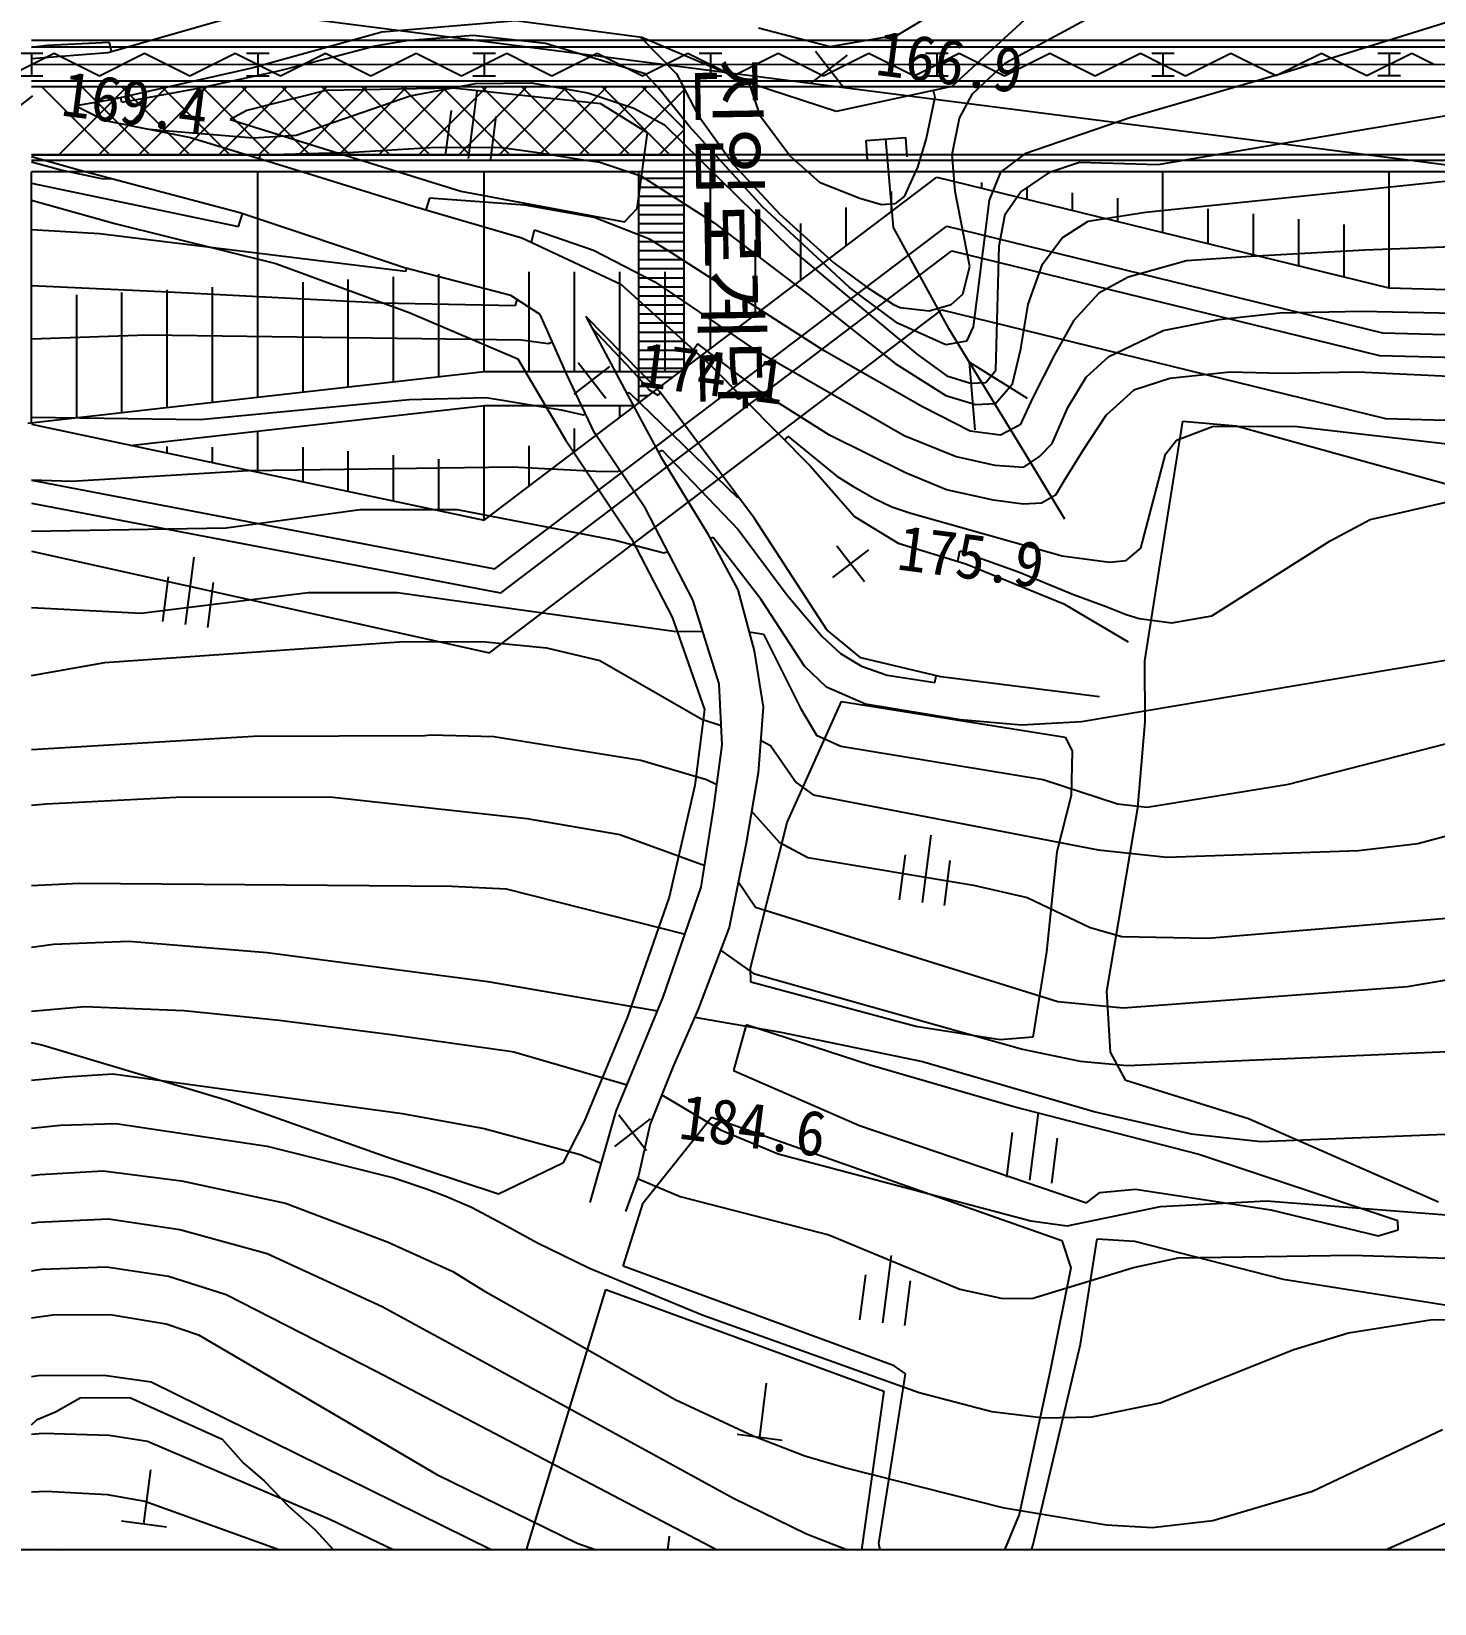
# Model space of a CAD drawing. Header units: millimetres. Extents: x 17638 to 18434, y 1103 to 1809.
# Drawn here: x 17999.6 to 18061.6, y 1399.9 to 1469.4 of the extents above; entities that cross this region are included whole.
import ezdxf
from ezdxf.xclip import XClip

# ---------------------------------------------------------------- set-up
doc = ezdxf.new("R2010")
doc.units = ezdxf.units.MM
doc.header["$LTSCALE"] = 10
doc.header["$MEASUREMENT"] = 0
doc.header["$XCLIPFRAME"] = 2
doc.layers.add('TX-PAPR', color=2, linetype='Continuous', plot=False)
doc.layers.add('TZ-BASE', color=253, linetype='Continuous')
doc.styles.add('HANA', font='GulimChe.ttf')

# ---------------------------------------------------------------- blocks, each defined once
blk = doc.blocks.new('JD-CDFDG5GDCH4')
at = {"layer": 'TZ-BASE'}
for p, q in [((280, -5.761, -393.01), (700, -59.731, -393.01)), ((318.284, -8.05, -227.094), (321.889, -5.88, -227.094)), ((283.372, -8.827, -227.094), (291.16, -6.605, -227.094)), ((324.761, -6.574, -216.747), (320.664, -10.337, -216.747)), ((323.039, -9.283, -225.01), (327.658, -6.794, -225.01)), ((345.203, -6.672, -224.01), (335.225, -9.768, -224.01)), ((301.405, -7.437, -216.747), (295.482, -7.928, -216.747)), ((306.975, -8.162, -216.747), (301.405, -7.437, -216.747)), ((445.721, -8.3, -393.01), (280, -8.3, -393.01)), ((295.482, -7.928, -216.747), (289.743, -9.52, -216.747)), ((296.586, -8.314, -224.01), (295.193, -8.552, -224.01)), ((299.52, -8.088, -224.01), (296.586, -8.314, -224.01)), ((302.717, -8.437, -224.01), (299.52, -8.088, -224.01)), ((306.915, -8.155, -225.01), (308.504, -9.775, -225.01)), ((311.78, -10.198, -216.747), (306.975, -8.162, -216.747)), ((312.129, -7.749, -227.094), (315.3, -8.57, -227.094)), ((315.3, -8.57, -227.094), (318.284, -8.05, -227.094)), ((279, -9.862, -393.01), (281, -8.862, -393.01)), ((279.5, -8.862, -393.01), (280.5, -8.862, -393.01)), ((280.706, -8.526, -224.01), (280, -8.616, -224.01)), ((445.721, -8.6, -393.01), (280, -8.6, -393.01)), ((280, -9.104, -227.094), (283.372, -8.827, -227.094)), ((280, -8.862, -393.01), (280, -9.862, -393.01)), ((283.453, -8.397, -224.01), (280.706, -8.526, -224.01)), ((281, -8.862, -393.01), (282, -9.362, -393.01)), ((283, -9.862, -393.01), (285, -8.861, -393.01)), ((283.533, -8.781, -224.01), (283.453, -8.397, -224.01)), ((285, -8.861, -393.01), (286, -9.361, -393.01)), ((287, -9.861, -393.01), (289, -8.861, -393.01)), ((289, -8.861, -393.01), (290, -9.361, -393.01)), ((289.5, -8.861, -393.01), (290.5, -8.861, -393.01)), ((290, -8.861, -393.01), (290, -9.861, -393.01)), ((291, -9.861, -393.01), (293, -8.86, -393.01)), ((293, -8.86, -393.01), (294, -9.36, -393.01)), ((295.193, -8.552, -224.01), (293.163, -9.083, -224.01)), ((295, -9.86, -393.01), (297, -8.86, -393.01)), ((297, -8.86, -393.01), (298, -9.36, -393.01)), ((299, -9.86, -393.01), (301, -8.86, -393.01)), ((299.5, -8.86, -393.01), (300.5, -8.86, -393.01)), ((300, -8.86, -393.01), (300, -9.86, -393.01)), ((301, -8.86, -393.01), (302, -9.359, -393.01)), ((307.116, -9.776, -224.01), (302.717, -8.437, -224.01)), ((303, -9.859, -393.01), (305, -8.859, -393.01)), ((305, -8.859, -393.01), (306, -9.359, -393.01)), ((307, -9.859, -393.01), (309, -8.859, -393.01)), ((309, -8.859, -393.01), (310, -9.358, -393.01)), ((309.5, -8.858, -393.01), (310.5, -8.858, -393.01)), ((310, -8.858, -393.01), (310, -9.858, -393.01)), ((311, -9.858, -393.01), (313, -8.858, -393.01)), ((313, -8.858, -393.01), (314, -9.358, -393.01)), ((314.47, -10.169, -226.073), (316.053, -8.947, -226.073)), ((314.65, -8.767, -226.073), (315.872, -10.349, -226.073)), ((315, -9.858, -393.01), (317, -8.858, -393.01)), ((317, -8.858, -393.01), (318, -9.357, -393.01)), ((319, -9.857, -393.01), (321, -8.857, -393.01)), ((319.5, -8.857, -393.01), (320.5, -8.857, -393.01)), ((320, -8.857, -393.01), (320, -9.857, -393.01)), ((321, -8.857, -393.01), (322, -9.357, -393.01)), ((323, -9.857, -393.01), (325, -8.857, -393.01)), ((325, -8.857, -393.01), (326, -9.356, -393.01)), ((327, -9.856, -393.01), (329, -8.856, -393.01)), ((329, -8.856, -393.01), (330, -9.356, -393.01)), ((329.5, -8.856, -393.01), (330.5, -8.856, -393.01)), ((330, -8.856, -393.01), (330, -9.856, -393.01)), ((331, -9.856, -393.01), (333, -8.856, -393.01)), ((333, -8.856, -393.01), (334, -9.356, -393.01)), ((335, -9.855, -393.01), (337, -8.855, -393.01)), ((337, -8.855, -393.01), (338, -9.355, -393.01)), ((339, -9.855, -393.01), (341, -8.855, -393.01)), ((339.5, -8.855, -393.01), (340.5, -8.855, -393.01)), ((340, -8.855, -393.01), (340, -9.855, -393.01)), ((341, -8.855, -393.01), (342, -9.355, -393.01)), ((282, -9.362, -393.01), (283, -9.862, -393.01)), ((289.743, -9.52, -216.747), (283.517, -10.917, -216.747)), ((286, -9.361, -393.01), (287, -9.861, -393.01)), ((290.839, -9.667, -224.01), (287.369, -10.426, -224.01)), ((290, -9.361, -393.01), (291, -9.861, -393.01)), ((293.163, -9.083, -224.01), (290.839, -9.667, -224.01)), ((294, -9.36, -393.01), (295, -9.86, -393.01)), ((298, -9.36, -393.01), (299, -9.86, -393.01)), ((302, -9.359, -393.01), (303, -9.859, -393.01)), ((306, -9.359, -393.01), (307, -9.859, -393.01)), ((310, -9.358, -393.01), (311, -9.858, -393.01)), ((314, -9.358, -393.01), (315, -9.858, -393.01)), ((318, -9.357, -393.01), (319, -9.857, -393.01)), ((321.586, -10.662, -225.01), (323.039, -9.283, -225.01)), ((322, -9.357, -393.01), (323, -9.857, -393.01)), ((326, -9.356, -393.01), (327, -9.856, -393.01)), ((330, -9.356, -393.01), (331, -9.856, -393.01)), ((334, -9.356, -393.01), (335, -9.855, -393.01)), ((338, -9.355, -393.01), (339, -9.855, -393.01)), ((279.5, -9.862, -393.01), (280.5, -9.862, -393.01)), ((400, -10.1, -393.01), (280, -10.1, -393.01)), ((400, -10.35, -393.01), (280, -10.35, -393.01)), ((308.839, -10.35, -393.01), (280, -10.35, -393.01)), ((283.463, -13.35, -393.01), (280.463, -10.35, -393.01)), ((281.215, -13.35, -393.01), (284.215, -10.35, -393.01)), ((285.231, -13.35, -393.01), (282.231, -10.35, -393.01)), ((282.982, -13.35, -393.01), (285.982, -10.35, -393.01)), ((286.999, -13.35, -393.01), (283.999, -10.35, -393.01)), ((284.75, -13.35, -393.01), (287.75, -10.35, -393.01)), ((288.766, -13.35, -393.01), (285.766, -10.35, -393.01)), ((286.518, -13.35, -393.01), (289.518, -10.35, -393.01)), ((290.534, -13.35, -393.01), (287.534, -10.35, -393.01)), ((288.286, -13.35, -393.01), (291.286, -10.35, -393.01)), ((292.302, -13.35, -393.01), (289.302, -10.35, -393.01)), ((289.5, -9.861, -393.01), (290.5, -9.861, -393.01)), ((290.053, -13.35, -393.01), (293.053, -10.35, -393.01)), ((294.07, -13.35, -393.01), (291.07, -10.35, -393.01)), ((291.821, -13.35, -393.01), (294.821, -10.35, -393.01)), ((295.837, -13.35, -393.01), (292.837, -10.35, -393.01)), ((298.625, -10.415, -223.069), (293.004, -10.516, -223.069)), ((293.589, -13.35, -393.01), (296.589, -10.35, -393.01)), ((297.605, -13.35, -393.01), (294.605, -10.35, -393.01)), ((295.357, -13.35, -393.01), (298.357, -10.35, -393.01)), ((299.373, -13.35, -393.01), (296.373, -10.35, -393.01)), ((296.732, -10.746, -223.01), (299.622, -10.209, -223.01)), ((297.124, -13.35, -393.01), (300.124, -10.35, -393.01)), ((301.141, -13.35, -393.01), (298.141, -10.35, -393.01)), ((305.157, -11.094, -223.069), (298.625, -10.415, -223.069)), ((298.892, -13.35, -393.01), (301.892, -10.35, -393.01)), ((299.5, -9.86, -393.01), (300.5, -9.86, -393.01)), ((299.622, -10.209, -223.01), (302.089, -10.174, -223.01)), ((302.908, -13.35, -393.01), (299.908, -10.35, -393.01)), ((300.66, -13.35, -393.01), (303.66, -10.35, -393.01)), ((304.676, -13.35, -393.01), (301.676, -10.35, -393.01)), ((302.089, -10.174, -223.01), (304.581, -10.61, -223.01)), ((302.428, -13.35, -393.01), (305.428, -10.35, -393.01)), ((306.444, -13.35, -393.01), (303.444, -10.35, -393.01)), ((304.195, -13.35, -393.01), (307.195, -10.35, -393.01)), ((308.212, -13.35, -393.01), (305.212, -10.35, -393.01)), ((308.839, -12.209, -393.01), (306.979, -10.35, -393.01)), ((307.342, -10.016, -224.01), (307.116, -9.776, -224.01)), ((307.644, -10.329, -224.01), (307.342, -10.016, -224.01)), ((309.061, -12.084, -224.01), (307.644, -10.329, -224.01)), ((308.504, -9.775, -225.01), (309.44, -11.592, -225.01)), ((308.839, -10.441, -393.01), (308.747, -10.35, -393.01)), ((308.839, -13.35, -393.01), (308.839, -10.35, -393.01)), ((309.5, -9.858, -393.01), (310.5, -9.858, -393.01)), ((311.75, -10.253, -226.01), (311.76, -10.189, -226.01)), ((312.213, -11.657, -226.01), (311.75, -10.253, -226.01)), ((315.561, -11.434, -216.747), (311.78, -10.198, -216.747)), ((320.664, -10.337, -216.747), (315.561, -11.434, -216.747)), ((319.5, -9.857, -393.01), (320.5, -9.857, -393.01)), ((335.225, -9.768, -224.01), (328.542, -11.714, -224.01)), ((329.5, -9.856, -393.01), (330.5, -9.856, -393.01)), ((339.5, -9.855, -393.01), (340.5, -9.855, -393.01)), ((278.481, -11.968, -223.638), (280.064, -10.746, -223.638)), ((283.517, -10.917, -216.747), (281.963, -11.187, -216.747)), ((283.998, -11.036, -224.01), (283.953, -10.819, -224.01)), ((287.369, -10.426, -224.01), (283.998, -11.036, -224.01)), ((293.004, -10.516, -223.069), (289.524, -11.395, -223.069)), ((291.704, -12.482, -223.01), (296.732, -10.746, -223.01)), ((299.675, -10.534, -224.07), (299.292, -13.51, -224.07)), ((304.581, -10.61, -223.01), (306.621, -11.294, -223.01)), ((307.221, -12.376, -223.069), (305.157, -11.094, -223.069)), ((305.963, -13.35, -393.01), (308.839, -10.475, -393.01)), ((319.922, -10.806, -226.01), (319.542, -12.628, -226.01)), ((319.845, -10.513, -226.01), (319.922, -10.806, -226.01)), ((321.007, -11.728, -225.01), (321.586, -10.662, -225.01)), ((281.963, -11.187, -216.747), (283.253, -11.83, -216.747)), ((289.524, -11.395, -223.069), (288.785, -11.794, -223.069)), ((288.785, -11.794, -223.069), (298.977, -14.964, -223.069)), ((298.301, -13.382, -224.07), (298.555, -11.399, -224.07)), ((300.284, -13.637, -224.07), (300.539, -11.654, -224.07)), ((306.621, -11.294, -223.01), (307.968, -12.029, -223.01)), ((309.44, -11.592, -225.01), (311.029, -13.787, -225.01)), ((313.509, -13.401, -226.01), (312.213, -11.657, -226.01)), ((320.682, -13.343, -225.01), (321.007, -11.728, -225.01)), ((328.542, -11.714, -224.01), (323.89, -13.306, -224.01)), ((339.213, -12.182, -223.01), (344.242, -11.326, -223.01)), ((283.253, -11.83, -216.747), (287.029, -12.588, -216.747)), ((285.185, -12.218, -223.01), (289.803, -12.603, -223.01)), ((289.803, -12.603, -223.01), (291.704, -12.482, -223.01)), ((306.768, -15.724, -223.069), (307.221, -12.376, -223.069)), ((307.731, -13.35, -393.01), (308.839, -12.242, -393.01)), ((307.968, -12.029, -223.01), (313.563, -17.524, -223.01)), ((312.298, -15.647, -224.01), (309.061, -12.084, -224.01)), ((329.79, -13.788, -223.01), (339.213, -12.182, -223.01)), ((287.029, -12.588, -216.747), (292.186, -14.163, -216.747)), ((294.235, -13.235, -222.01), (297.634, -13.029, -222.01)), ((297.634, -13.029, -222.01), (300.687, -13.02, -222.01)), ((300.687, -13.02, -222.01), (302.279, -13.235, -222.01)), ((316.883, -12.726, -227.82), (318.62, -12.589, -227.82)), ((316.95, -13.577, -227.82), (316.883, -12.726, -227.82)), ((318.085, -16.567, -227.82), (317.752, -12.658, -227.82)), ((318.62, -12.589, -227.82), (318.687, -13.44, -227.82)), ((319.542, -12.628, -226.01), (319.146, -13.892, -226.01)), ((400, -13.35, -393.01), (280, -13.35, -393.01)), ((280, -13.35, -393.01), (308.839, -13.35, -393.01)), ((282.146, -14.039, -240.798), (280, -13.447, -240.798)), ((400, -13.6, -393.01), (280, -13.6, -393.01)), ((280, -13.667, -223.01), (281.354, -14.026, -223.01)), ((290.073, -13.518, -222.01), (290.125, -13.349, -222.01)), ((290.125, -13.349, -222.01), (294.235, -13.235, -222.01)), ((302.279, -13.235, -222.01), (304.391, -13.568, -222.01)), ((304.391, -13.568, -222.01), (305.121, -13.683, -222.01)), ((305.121, -13.683, -222.01), (306.923, -14.288, -222.01)), ((308.839, -22.8, -393.01), (308.839, -13.35, -393.01)), ((311.029, -13.787, -225.01), (313.076, -15.977, -225.01)), ((314.846, -14.596, -226.01), (313.509, -13.401, -226.01)), ((319.146, -13.892, -226.01), (318.569, -15.191, -226.01)), ((320.818, -14.968, -225.01), (320.682, -13.343, -225.01)), ((323.89, -13.306, -224.01), (322.827, -14.127, -224.01)), ((325.031, -14.1, -223.01), (326.315, -13.677, -223.01)), ((326.315, -13.677, -223.01), (329.79, -13.788, -223.01)), ((280, -25.214, -393.01), (280, -14.1, -393.01)), ((280, -25.214, -393.01), (280, -14.1, -393.01)), ((400, -14.1, -393.01), (280, -14.1, -393.01)), ((281.354, -14.026, -223.01), (283.093, -14.404, -223.01)), ((289.203, -15.916, -240.798), (282.146, -14.039, -240.798)), ((283.093, -14.404, -223.01), (283.545, -14.411, -223.01)), ((290, -24.071, -393.01), (290, -14.1, -393.01)), ((292.186, -14.163, -216.747), (296.923, -15.631, -216.747)), ((300, -22.94, -393.01), (300, -14.1, -393.01)), ((300, -29.5, -393.01), (320, -14.34, -393.01)), ((306.839, -24.316, -393.01), (306.839, -14.1, -393.01)), ((308.839, -14.398, -393.01), (306.839, -14.398, -393.01)), ((306.923, -14.288, -222.01), (310.162, -16.36, -222.01)), ((310, -21.92, -393.01), (310, -14.1, -393.01)), ((320, -14.34, -393.01), (339.972, -19.23, -393.01)), ((322, -14.83, -393.01), (322, -14.573, -393.01)), ((322.827, -14.127, -224.01), (322.326, -15.362, -224.01)), ((323.703, -15.006, -223.01), (325.031, -14.1, -223.01)), ((330, -16.788, -393.01), (330, -14.1, -393.01)), ((339.063, -14.877, -222.01), (344.593, -14.298, -222.01)), ((340, -19.231, -393.01), (340, -14.1, -393.01)), ((280, -14.612, -222.01), (289.156, -16.516, -222.01)), ((297.587, -15.271, -221.01), (297.422, -15.777, -221.01)), ((301.805, -15.572, -221.01), (297.587, -15.271, -221.01)), ((298.977, -14.964, -223.069), (306.198, -16.309, -223.069)), ((308.839, -14.798, -393.01), (306.839, -14.798, -393.01)), ((308.839, -15.198, -393.01), (306.839, -15.198, -393.01)), ((316.598, -15.288, -226.01), (314.846, -14.596, -226.01)), ((318, -15.856, -393.01), (318, -14.978, -393.01)), ((318.569, -15.191, -226.01), (318.147, -15.517, -226.01)), ((321.465, -18.293, -225.01), (320.818, -14.968, -225.01)), ((323.033, -15.98, -223.01), (323.703, -15.006, -223.01)), ((324, -15.319, -393.01), (324, -14.805, -393.01)), ((326, -15.809, -393.01), (326, -15.038, -393.01)), ((328, -16.299, -393.01), (328, -15.27, -393.01)), ((329.229, -15.885, -222.01), (339.063, -14.877, -222.01)), ((280, -15.362, -222.873), (283.682, -16.391, -222.873)), ((289.156, -16.516, -222.01), (289.327, -15.957, -222.01)), ((296.491, -18.345, -240.798), (289.203, -15.916, -240.798)), ((296.923, -15.631, -216.747), (301.671, -17.021, -216.747)), ((304.866, -16.126, -221.01), (301.805, -15.572, -221.01)), ((306.198, -16.309, -223.069), (306.768, -15.724, -223.069)), ((308.839, -15.598, -393.01), (306.839, -15.598, -393.01)), ((316.15, -19.221, -224.01), (312.298, -15.647, -224.01)), ((313.076, -15.977, -225.01), (315.45, -18.129, -225.01)), ((316, -17.372, -393.01), (316, -15.686, -393.01)), ((317.558, -15.558, -226.01), (316.598, -15.288, -226.01)), ((318.147, -15.517, -226.01), (317.558, -15.558, -226.01)), ((322.326, -15.362, -224.01), (321.755, -19.804, -224.01)), ((326.689, -16.281, -222.01), (329.229, -15.885, -222.01)), ((332, -17.278, -393.01), (332, -15.735, -393.01)), ((334, -17.768, -393.01), (334, -15.968, -393.01)), ((283.682, -16.391, -222.873), (290.796, -18.157, -222.873)), ((300.479, -31.646, -393.01), (320.449, -16.509, -393.01)), ((302.09, -17.217, -220.01), (302.226, -16.67, -220.01)), ((302.226, -16.67, -220.01), (304.841, -17.568, -220.01)), ((307.312, -17.083, -221.01), (304.866, -16.126, -221.01)), ((308.839, -15.998, -393.01), (306.839, -15.998, -393.01)), ((308.839, -16.398, -393.01), (306.839, -16.398, -393.01)), ((310.162, -16.36, -222.01), (314.309, -19.507, -222.01)), ((314, -18.888, -393.01), (314, -16.395, -393.01)), ((320.552, -21.054, -227.82), (318.085, -16.567, -227.82)), ((320.449, -16.509, -393.01), (339.703, -21.223, -393.01)), ((322.755, -17.37, -223.01), (323.033, -15.98, -223.01)), ((325.55, -17.018, -222.01), (326.689, -16.281, -222.01)), ((336, -18.258, -393.01), (336, -16.2, -393.01)), ((338, -18.747, -393.01), (338, -16.433, -393.01)), ((283.01, -16.85, -221.01), (280, -16.673, -221.01)), ((296.529, -18.507, -221.01), (283.01, -16.85, -221.01)), ((301.671, -17.021, -216.747), (306.038, -19.067, -216.747)), ((308.839, -16.798, -393.01), (306.839, -16.798, -393.01)), ((308.839, -17.198, -393.01), (306.839, -17.198, -393.01)), ((308.279, -17.689, -221.01), (307.312, -17.083, -221.01)), ((312, -20.404, -393.01), (312, -17.103, -393.01)), ((324.677, -18.19, -222.01), (325.55, -17.018, -222.01)), ((345.979, -17.286, -221.01), (338.914, -17.572, -221.01)), ((300.719, -32.719, -393.01), (320.674, -17.594, -393.01)), ((304.841, -17.568, -220.01), (307.553, -18.96, -220.01)), ((308.839, -17.598, -393.01), (306.839, -17.598, -393.01)), ((308.839, -17.998, -393.01), (306.839, -17.998, -393.01)), ((315.031, -22.009, -221.01), (308.279, -17.689, -221.01)), ((313.563, -17.524, -223.01), (319.163, -22.195, -223.01)), ((320.674, -17.594, -393.01), (339.569, -22.22, -393.01)), ((322.611, -22.869, -223.01), (322.755, -17.37, -223.01)), ((331.04, -18.045, -221.01), (328.459, -18.757, -221.01)), ((333.876, -17.847, -221.01), (331.04, -18.045, -221.01)), ((338.914, -17.572, -221.01), (333.876, -17.847, -221.01)), ((290.796, -18.157, -222.873), (296.693, -20.326, -222.873)), ((296, -23.392, -393.01), (296, -18.747, -393.01)), ((301.188, -19.569, -240.798), (296.491, -18.345, -240.798)), ((296.575, -18.367, -221.01), (296.529, -18.507, -221.01)), ((298, -23.166, -393.01), (298, -18.634, -393.01)), ((302, -22.94, -393.01), (302, -18.52, -393.01)), ((304, -22.94, -393.01), (304, -18.52, -393.01)), ((306, -22.94, -393.01), (306, -18.52, -393.01)), ((308.839, -18.398, -393.01), (306.839, -18.398, -393.01)), ((308, -22.94, -393.01), (308, -18.52, -393.01)), ((315.45, -18.129, -225.01), (316.918, -19.2, -225.01)), ((321.151, -19.505, -225.01), (321.465, -18.293, -225.01)), ((324.048, -19.956, -222.01), (324.677, -18.19, -222.01)), ((328.459, -18.757, -221.01), (327.162, -19.473, -221.01)), ((280, -19.125, -220.01), (286.054, -19.409, -220.01)), ((284, -24.749, -393.01), (284, -19.43, -393.01)), ((286, -24.523, -393.01), (286, -19.316, -393.01)), ((286.054, -19.409, -220.01), (295.467, -19.896, -220.01)), ((288, -24.297, -393.01), (288, -19.202, -393.01)), ((292, -23.845, -393.01), (292, -18.975, -393.01)), ((294, -23.619, -393.01), (294, -18.861, -393.01)), ((306.038, -19.067, -216.747), (310.036, -22.683, -216.747)), ((308.839, -18.798, -393.01), (306.839, -18.798, -393.01)), ((308.839, -19.198, -393.01), (306.839, -19.198, -393.01)), ((307.553, -18.96, -220.01), (311.91, -21.929, -220.01)), ((318.275, -20.794, -224.01), (316.15, -19.221, -224.01)), ((316.918, -19.2, -225.01), (318.087, -19.969, -225.01)), ((339.972, -19.23, -393.01), (360, -19.78, -393.01)), ((282, -24.976, -393.01), (282, -19.543, -393.01)), ((295.467, -19.896, -220.01), (301.394, -20.016, -220.01)), ((302.485, -20.411, -240.798), (301.188, -19.569, -240.798)), ((301.394, -20.016, -220.01), (301.461, -19.747, -220.01)), ((308.839, -19.598, -393.01), (306.839, -19.598, -393.01)), ((308.839, -19.998, -393.01), (306.839, -19.998, -393.01)), ((314.309, -19.507, -222.01), (318.171, -22.573, -222.01)), ((318.087, -19.969, -225.01), (318.379, -20.102, -225.01)), ((318.379, -20.102, -225.01), (319.666, -20.241, -225.01)), ((319.666, -20.241, -225.01), (320.643, -19.972, -225.01)), ((320.643, -19.972, -225.01), (321.151, -19.505, -225.01)), ((321.755, -19.804, -224.01), (321.608, -20.948, -224.01)), ((323.716, -21.921, -222.01), (324.048, -19.956, -222.01)), ((327.162, -19.473, -221.01), (326.042, -20.694, -221.01)), ((296.693, -20.326, -222.873), (301.499, -22.361, -222.873)), ((300.235, -35.356, -393.01), (320.225, -20.205, -393.01)), ((300.235, -35.356, -393.01), (320.225, -20.205, -393.01)), ((303.655, -23.062, -240.798), (302.485, -20.411, -240.798)), ((307.785, -23.837, -207.873), (304.5, -20.493, -207.873)), ((304.5, -20.493, -207.873), (305.109, -21.663, -207.873)), ((308.839, -20.398, -393.01), (306.839, -20.398, -393.01)), ((308.839, -20.798, -393.01), (306.839, -20.798, -393.01)), ((320.41, -21.752, -224.01), (318.275, -20.794, -224.01)), ((320.225, -20.205, -393.01), (339.837, -25.007, -393.01)), ((320.225, -20.205, -393.01), (339.837, -25.007, -393.01)), ((326.042, -20.694, -221.01), (325.207, -22.192, -221.01)), ((330.002, -21.123, -220.01), (332.473, -20.637, -220.01)), ((332.473, -20.637, -220.01), (335.162, -20.34, -220.01)), ((335.162, -20.34, -220.01), (338.765, -20.267, -220.01)), ((338.765, -20.267, -220.01), (345.859, -20.403, -220.01)), ((285.109, -21.325, -219.01), (280, -21.496, -219.01)), ((301.659, -21.549, -219.01), (285.109, -21.325, -219.01)), ((304.777, -21.007, -219.01), (304.769, -21.01, -219.01)), ((306.515, -22.856, -219.01), (304.777, -21.007, -219.01)), ((308.839, -21.198, -393.01), (306.839, -21.198, -393.01)), ((323.867, -26.471, -227.82), (320.552, -21.054, -227.82)), ((321.608, -20.948, -224.01), (321.319, -21.595, -224.01)), ((327.607, -22.26, -220.01), (330.002, -21.123, -220.01)), ((339.703, -21.223, -393.01), (359.973, -21.78, -393.01)), ((302.83, -21.709, -219.01), (301.659, -21.549, -219.01)), ((303.026, -21.639, -219.01), (302.83, -21.709, -219.01)), ((305.109, -21.663, -207.873), (306.333, -23.965, -207.873)), ((308.839, -21.598, -393.01), (306.839, -21.598, -393.01)), ((308.839, -21.998, -393.01), (306.839, -21.998, -393.01)), ((309.449, -21.703, -219.01), (309.25, -21.972, -219.01)), ((312.225, -23.821, -219.01), (309.449, -21.703, -219.01)), ((311.91, -21.929, -220.01), (318.565, -25.755, -220.01)), ((319.37, -24.493, -221.01), (315.031, -22.009, -221.01)), ((319.163, -22.195, -223.01), (320.454, -23.115, -223.01)), ((321.319, -21.595, -224.01), (320.41, -21.752, -224.01)), ((323.355, -23.48, -222.01), (323.716, -21.921, -222.01)), ((325.207, -22.192, -221.01), (324.242, -24.076, -221.01)), ((339.569, -22.22, -393.01), (359.959, -22.78, -393.01)), ((301.499, -22.361, -222.873), (303.592, -25.954, -222.873)), ((303.976, -23.929, -218.907), (305.558, -22.706, -218.907)), ((304.156, -22.526, -218.907), (305.378, -24.109, -218.907)), ((307.314, -23.748, -219.01), (306.515, -22.856, -219.01)), ((308.839, -22.398, -393.01), (306.839, -22.398, -393.01)), ((308.839, -22.798, -393.01), (306.839, -22.798, -393.01)), ((310.036, -22.683, -216.747), (314.421, -27.117, -216.747)), ((318.171, -22.573, -222.01), (320.399, -23.983, -222.01)), ((321.704, -25.513, -227.82), (321.451, -22.523, -227.82)), ((321.451, -22.523, -227.82), (324, -24.107, -227.82)), ((322.174, -23.409, -223.01), (322.611, -22.869, -223.01)), ((326.606, -23.175, -220.01), (327.607, -22.26, -220.01)), ((300, -22.94, -393.01), (279.839, -25.22, -393.01)), ((308.654, -22.94, -393.01), (300, -22.94, -393.01)), ((304.875, -25.641, -240.798), (303.655, -23.062, -240.798)), ((308.314, -23.198, -393.01), (306.839, -23.198, -393.01)), ((307.786, -23.598, -393.01), (306.839, -23.598, -393.01)), ((320.454, -23.115, -223.01), (321.495, -23.445, -223.01)), ((321.495, -23.445, -223.01), (322.174, -23.409, -223.01)), ((322.601, -24.347, -222.01), (323.355, -23.48, -222.01)), ((325.791, -24.516, -220.01), (326.606, -23.175, -220.01)), ((330.298, -23.24, -219.01), (328.708, -23.749, -219.01)), ((332.952, -22.962, -219.01), (330.298, -23.24, -219.01)), ((335.23, -23.017, -219.01), (332.952, -22.962, -219.01)), ((338.615, -22.962, -219.01), (335.23, -23.017, -219.01)), ((352.961, -23.637, -219.01), (338.615, -22.962, -219.01)), ((287.449, -25.043, -218.01), (296.691, -24.165, -218.01)), ((296.691, -24.165, -218.01), (300.1, -24.084, -218.01)), ((300.1, -24.084, -218.01), (303.408, -24.622, -218.01)), ((306.301, -23.905, -218.01), (306.415, -23.849, -218.01)), ((306.333, -23.965, -207.873), (307.807, -26.703, -207.873)), ((306.415, -23.849, -218.01), (311.193, -28.494, -218.01)), ((307.258, -23.998, -393.01), (306.839, -23.998, -393.01)), ((307.692, -23.991, -219.01), (307.314, -23.748, -219.01)), ((307.803, -23.86, -219.01), (307.692, -23.991, -219.01)), ((311.947, -29.428, -207.873), (307.785, -23.837, -207.873)), ((315.264, -25.735, -219.01), (312.225, -23.821, -219.01)), ((320.399, -23.983, -222.01), (321.712, -24.393, -222.01)), ((324.242, -24.076, -221.01), (323.684, -25.289, -221.01)), ((328.708, -23.749, -219.01), (327.469, -24.875, -219.01)), ((280, -24.939, -218.01), (287.449, -25.043, -218.01)), ((300.169, -24.43, -393.01), (284.479, -26.205, -393.01)), ((300, -29.5, -393.01), (300, -24.44, -393.01)), ((306.675, -24.44, -393.01), (300, -24.44, -393.01)), ((303.408, -24.622, -218.01), (304.381, -24.838, -218.01)), ((304.381, -24.838, -218.01), (304.473, -24.793, -218.01)), ((306, -24.952, -393.01), (306, -24.44, -393.01)), ((321.48, -25.567, -221.01), (319.37, -24.493, -221.01)), ((321.712, -24.393, -222.01), (322.601, -24.347, -222.01)), ((325.104, -26.113, -220.01), (325.791, -24.516, -220.01)), ((327.469, -24.875, -219.01), (326.462, -26.412, -219.01)), ((339.837, -25.007, -393.01), (359.986, -25.56, -393.01)), ((339.837, -25.007, -393.01), (359.986, -25.56, -393.01)), ((280, -25.254, -393.01), (300, -29.5, -393.01)), ((290, -27.377, -393.01), (290, -25.58, -393.01)), ((304, -26.468, -393.01), (304, -25.454, -393.01)), ((307.127, -28.981, -240.798), (304.875, -25.641, -240.798)), ((322.823, -25.74, -221.01), (321.48, -25.567, -221.01)), ((323.684, -25.289, -221.01), (322.823, -25.74, -221.01)), ((329.925, -31.131, -211.348), (330.88, -25.12, -211.348)), ((330.596, -25.956, -218.01), (332.186, -25.364, -218.01)), ((330.88, -25.12, -211.348), (333.232, -25.334, -211.348)), ((332.186, -25.364, -218.01), (335.799, -25.348, -218.01)), ((333.232, -25.334, -211.348), (353.228, -30.856, -211.348)), ((335.799, -25.348, -218.01), (338.466, -25.657, -218.01)), ((338.466, -25.657, -218.01), (348.778, -26.849, -218.01)), ((286, -26.528, -393.01), (286, -26.241, -393.01)), ((288, -26.952, -393.01), (288, -26.278, -393.01)), ((292, -27.802, -393.01), (292, -26.276, -393.01)), ((302, -27.984, -393.01), (302, -26.212, -393.01)), ((303.592, -25.954, -222.873), (306.517, -30.315, -222.873)), ((313.273, -25.956, -218.01), (313.417, -25.78, -218.01)), ((313.417, -25.78, -218.01), (315.595, -27.56, -218.01)), ((318.621, -27.404, -219.01), (315.264, -25.735, -219.01)), ((318.565, -25.755, -220.01), (320.854, -26.691, -220.01)), ((324.549, -26.684, -220.01), (325.104, -26.113, -220.01)), ((330.109, -26.577, -218.01), (330.596, -25.956, -218.01)), ((294, -28.226, -393.01), (294, -26.449, -393.01)), ((296, -28.651, -393.01), (296, -26.623, -393.01)), ((298, -29.075, -393.01), (298, -26.796, -393.01)), ((307.694, -26.493, -217.01), (307.867, -26.411, -217.01)), ((307.807, -26.703, -207.873), (309.86, -30.051, -207.873)), ((307.867, -26.411, -217.01), (311.231, -29.905, -217.01)), ((320.854, -26.691, -220.01), (322.572, -27.073, -220.01)), ((322.572, -27.073, -220.01), (323.846, -27.156, -220.01)), ((323.846, -27.156, -220.01), (324.549, -26.684, -220.01)), ((325.659, -29.458, -227.82), (323.867, -26.471, -227.82)), ((326.462, -26.412, -219.01), (325.619, -27.78, -219.01)), ((329.026, -30.741, -218.01), (330.109, -26.577, -218.01)), ((280, -27.714, -217.01), (281.773, -27.771, -217.01)), ((280, -27.73, -393.01), (300.479, -31.646, -393.01)), ((281.773, -27.771, -217.01), (289.595, -27.296, -217.01)), ((289.595, -27.296, -217.01), (301.25, -27.147, -217.01)), ((301.25, -27.147, -217.01), (304.939, -27.339, -217.01)), ((304.939, -27.339, -217.01), (305.903, -27.346, -217.01)), ((305.903, -27.346, -217.01), (305.995, -27.302, -217.01)), ((314.421, -27.117, -216.747), (316.375, -29.336, -216.747)), ((315.595, -27.56, -218.01), (316.29, -27.993, -218.01)), ((320.428, -28.16, -219.01), (318.621, -27.404, -219.01)), ((325.619, -27.78, -219.01), (325.254, -28.399, -219.01)), ((311.193, -28.494, -218.01), (311.224, -28.457, -218.01)), ((316.29, -27.993, -218.01), (317.222, -28.519, -218.01)), ((322.512, -28.618, -219.01), (320.428, -28.16, -219.01)), ((325.254, -28.399, -219.01), (324.638, -28.748, -219.01)), ((280, -28.745, -393.01), (300.728, -32.712, -393.01)), ((294.518, -29.046, -216.01), (288.598, -29.851, -216.01)), ((298.821, -29.039, -216.01), (294.518, -29.046, -216.01)), ((305.729, -30.374, -216.01), (298.821, -29.039, -216.01)), ((309.231, -33.013, -240.798), (307.127, -28.981, -240.798)), ((317.222, -28.519, -218.01), (318.017, -28.902, -218.01)), ((318.017, -28.902, -218.01), (318.853, -29.185, -218.01)), ((323.823, -28.786, -219.01), (322.512, -28.618, -219.01)), ((324.638, -28.748, -219.01), (323.823, -28.786, -219.01)), ((339.152, -29.475, -217.01), (340.906, -29.063, -217.01)), ((340.906, -29.063, -217.01), (342.957, -28.602, -217.01)), ((288.598, -29.851, -216.01), (280, -29.993, -216.01)), ((315.141, -34.349, -207.873), (311.947, -29.428, -207.873)), ((316.375, -29.336, -216.747), (318.295, -30.516, -216.747)), ((318.853, -29.185, -218.01), (325.54, -31.068, -218.01)), ((337.391, -30.404, -217.01), (339.152, -29.475, -217.01)), ((307.94, -30.951, -216.01), (305.729, -30.374, -216.01)), ((306.517, -30.315, -222.873), (308.313, -33.781, -222.873)), ((309.86, -30.051, -207.873), (311.209, -32.571, -207.873)), ((310.122, -30.262, -216.01), (309.995, -30.303, -216.01)), ((312.229, -32.993, -216.01), (310.122, -30.262, -216.01)), ((311.231, -29.905, -217.01), (313.389, -32.807, -217.01)), ((318.295, -30.516, -216.747), (321.29, -31.429, -216.747)), ((332.163, -33.731, -217.01), (337.391, -30.404, -217.01)), ((280, -30.87, -393.01), (300.235, -35.356, -393.01)), ((280, -30.87, -393.01), (300.235, -35.356, -393.01)), ((287.179, -31.133, -217.513), (286.797, -34.108, -217.513)), ((308.125, -30.892, -216.01), (307.94, -30.951, -216.01)), ((315.412, -32.027, -217.159), (316.995, -30.805, -217.159)), ((315.592, -30.625, -217.159), (316.814, -32.208, -217.159)), ((320.929, -31.319, -217.01), (321.017, -30.85, -217.01)), ((321.017, -30.85, -217.01), (323.616, -31.778, -217.01)), ((325.54, -31.068, -218.01), (327.634, -31.36, -218.01)), ((328.371, -31.278, -218.01), (329.026, -30.741, -218.01)), ((329.199, -35.707, -211.348), (329.925, -31.131, -211.348)), ((321.29, -31.429, -216.747), (325.623, -33.19, -216.747)), ((323.616, -31.778, -217.01), (326.051, -32.778, -217.01)), ((327.634, -31.36, -218.01), (328.371, -31.278, -218.01)), ((285.805, -33.981, -217.513), (286.06, -31.997, -217.513)), ((287.789, -34.236, -217.513), (288.044, -32.252, -217.513)), ((311.209, -32.571, -207.873), (311.933, -35.27, -207.873)), ((284.844, -33.612, -215.01), (292.227, -32.689, -215.01)), ((292.227, -32.689, -215.01), (296.181, -32.689, -215.01)), ((296.181, -32.689, -215.01), (308.387, -34.404, -215.01)), ((310.389, -36.735, -240.798), (309.231, -33.013, -240.798)), ((314.16, -35.955, -216.01), (312.229, -32.993, -216.01)), ((313.389, -32.807, -217.01), (314.937, -34.631, -217.01)), ((325.623, -33.19, -216.747), (328.456, -34.873, -216.747)), ((326.051, -32.778, -217.01), (327.483, -33.306, -217.01)), ((327.483, -33.306, -217.01), (328.378, -33.673, -217.01)), ((280, -33.361, -215.01), (284.844, -33.612, -215.01)), ((308.313, -33.781, -222.873), (309.733, -37.863, -222.873)), ((328.378, -33.673, -217.01), (328.941, -33.841, -217.01)), ((328.941, -33.841, -217.01), (330.385, -34.03, -217.01)), ((330.385, -34.03, -217.01), (332.163, -33.731, -217.01)), ((308.387, -34.404, -215.01), (309.667, -34.414, -215.01)), ((311.707, -34.43, -215.01), (311.72, -34.43, -215.01)), ((311.72, -34.43, -215.01), (312.345, -34.541, -215.01)), ((312.345, -34.541, -215.01), (313.985, -37.804, -215.01)), ((314.937, -34.631, -217.01), (315.745, -35.391, -217.01)), ((316.655, -35.583, -207.873), (315.141, -34.349, -207.873)), ((283.249, -35.791, -214.01), (296.457, -34.86, -214.01)), ((296.457, -34.86, -214.01), (300.061, -34.869, -214.01)), ((300.061, -34.869, -214.01), (302.761, -35.142, -214.01)), ((302.761, -35.142, -214.01), (305.112, -35.696, -214.01)), ((311.933, -35.27, -207.873), (312.333, -37.759, -207.873)), ((315.745, -35.391, -217.01), (316.674, -35.947, -217.01)), ((280, -36.365, -214.01), (283.249, -35.791, -214.01)), ((305.112, -35.696, -214.01), (309.617, -38.296, -214.01)), ((315.125, -36.884, -216.01), (314.16, -35.955, -216.01)), ((320.18, -36.421, -207.873), (316.655, -35.583, -207.873)), ((316.674, -35.947, -217.01), (317.81, -36.343, -217.01)), ((342.838, -35.634, -216.01), (326.392, -38.409, -216.01)), ((329.207, -38.412, -211.348), (329.199, -35.707, -211.348)), ((310.519, -39.419, -240.798), (310.389, -36.735, -240.798)), ((317.81, -36.343, -217.01), (319.924, -36.677, -217.01)), ((319.924, -36.677, -217.01), (319.981, -36.374, -217.01)), ((327.197, -37.297, -207.873), (320.18, -36.421, -207.873)), ((335.542, -41.159, -215.01), (355.157, -36.144, -215.01)), ((316.856, -37.635, -216.01), (315.125, -36.884, -216.01)), ((309.733, -37.863, -222.873), (309.319, -41.217, -222.873)), ((312.333, -37.759, -207.873), (312.11, -40.666, -207.873)), ((313.392, -42.857, -214.077), (315.792, -37.514, -214.077)), ((313.985, -37.804, -215.01), (314.696, -38.994, -215.01)), ((315.792, -37.514, -214.077), (325.68, -39.084, -214.077)), ((321.055, -38.318, -216.01), (316.856, -37.635, -216.01)), ((309.617, -38.296, -214.01), (310.478, -38.571, -214.01)), ((323.753, -38.55, -216.01), (321.055, -38.318, -216.01)), ((326.392, -38.409, -216.01), (323.753, -38.55, -216.01)), ((328.881, -42.216, -211.348), (329.207, -38.412, -211.348)), ((280, -39.632, -213.01), (289.808, -39.047, -213.01)), ((289.808, -39.047, -213.01), (297.384, -39.008, -213.01)), ((297.384, -39.008, -213.01), (297.626, -38.985, -213.01)), ((297.626, -38.985, -213.01), (300.429, -39.054, -213.01)), ((300.429, -39.054, -213.01), (306.923, -40.105, -213.01)), ((310.159, -42.185, -240.798), (310.519, -39.419, -240.798)), ((312.221, -39.216, -214.01), (312.653, -39.454, -214.01)), ((312.653, -39.454, -214.01), (313.79, -41.087, -214.01)), ((314.696, -38.994, -215.01), (315.76, -39.491, -215.01)), ((315.76, -39.491, -215.01), (324.705, -40.961, -215.01)), ((325.68, -39.084, -214.077), (325.983, -39.688, -214.077)), ((306.923, -40.105, -213.01), (309.823, -40.955, -213.01)), ((325.983, -39.688, -214.077), (325.946, -41.671, -214.077)), ((309.823, -40.955, -213.01), (310.289, -41.184, -213.01)), ((312.11, -40.666, -207.873), (311.579, -43.763, -207.873)), ((324.705, -40.961, -215.01), (327.991, -42.038, -215.01)), ((309.319, -41.217, -222.873), (308.175, -46.163, -222.873)), ((313.79, -41.087, -214.01), (314.547, -41.634, -214.01)), ((314.547, -41.634, -214.01), (327.135, -44.069, -214.01)), ((325.946, -41.671, -214.077), (325.313, -44.154, -214.077)), ((329.303, -42.186, -215.01), (335.542, -41.159, -215.01)), ((341.261, -43.778, -214.01), (351.678, -41.024, -214.01)), ((280, -42.092, -212.01), (280.65, -42.026, -212.01)), ((280.65, -42.026, -212.01), (286.388, -41.744, -212.01)), ((286.388, -41.744, -212.01), (293.188, -41.729, -212.01)), ((293.188, -41.729, -212.01), (301.892, -42.682, -212.01)), ((309.599, -45.714, -240.798), (310.159, -42.185, -240.798)), ((311.82, -42.353, -213.01), (313.045, -43.723, -213.01)), ((327.515, -50.309, -211.348), (328.881, -42.216, -211.348)), ((327.991, -42.038, -215.01), (329.303, -42.186, -215.01)), ((301.892, -42.682, -212.01), (306.002, -43.38, -212.01)), ((311.775, -49.281, -214.077), (313.392, -42.857, -214.077)), ((306.002, -43.38, -212.01), (309.75, -44.764, -212.01)), ((311.579, -43.763, -207.873), (310.825, -47.499, -207.873)), ((313.045, -43.723, -213.01), (314.311, -44.409, -213.01)), ((319.738, -43.421, -216.688), (319.356, -46.396, -216.688)), ((314.311, -44.409, -213.01), (321.632, -45.629, -213.01)), ((318.364, -46.269, -216.688), (318.619, -44.285, -216.688)), ((325.313, -44.154, -214.077), (324.849, -48.573, -214.077)), ((327.135, -44.069, -214.01), (330.174, -44.385, -214.01)), ((330.174, -44.385, -214.01), (338.636, -44.095, -214.01)), ((338.636, -44.095, -214.01), (341.261, -43.778, -214.01)), ((320.347, -46.524, -216.688), (320.602, -44.54, -216.688)), ((280, -45.645, -211.01), (282.111, -45.531, -211.01)), ((282.111, -45.531, -211.01), (298.577, -45.675, -211.01)), ((298.577, -45.675, -211.01), (300.977, -45.791, -211.01)), ((300.977, -45.791, -211.01), (308.88, -47.784, -211.01)), ((307.912, -50.575, -240.798), (309.599, -45.714, -240.798)), ((311.235, -45.469, -212.01), (311.995, -46.595, -212.01)), ((321.632, -45.629, -213.01), (323.992, -46.175, -213.01)), ((308.175, -46.163, -222.873), (306.344, -51.439, -222.873)), ((323.992, -46.175, -213.01), (326.779, -47.491, -213.01)), ((311.995, -46.595, -212.01), (325.351, -50.765, -212.01)), ((331.988, -47.963, -213.01), (348.141, -46.613, -213.01)), ((310.825, -47.499, -207.873), (309.458, -51.099, -207.873)), ((326.779, -47.491, -213.01), (328.178, -47.891, -213.01)), ((328.178, -47.891, -213.01), (331.988, -47.963, -213.01)), ((280, -48.361, -210.01), (280.976, -48.227, -210.01)), ((280.976, -48.227, -210.01), (284.305, -48.094, -210.01)), ((284.305, -48.094, -210.01), (290.418, -48.596, -210.01)), ((290.418, -48.596, -210.01), (300.168, -49.878, -210.01)), ((310.448, -48.494, -211.01), (311.9, -49.533, -211.01)), ((324.849, -48.573, -214.077), (324.251, -52.336, -214.077)), ((311.793, -49.919, -214.077), (311.775, -49.281, -214.077)), ((340.797, -50.107, -212.01), (349.347, -48.661, -212.01)), ((300.168, -49.878, -210.01), (307.664, -51.177, -210.01)), ((319.077, -51.871, -214.077), (311.793, -49.919, -214.077)), ((311.9, -49.533, -211.01), (323.788, -52.867, -211.01)), ((305.839, -55.614, -240.798), (307.912, -50.575, -240.798)), ((327.685, -53, -211.348), (327.515, -50.309, -211.348)), ((328.237, -51.045, -212.01), (340.797, -50.107, -212.01)), ((280, -51.194, -209.01), (282.339, -50.981, -209.01)), ((282.339, -50.981, -209.01), (286.74, -51.164, -209.01)), ((286.74, -51.164, -209.01), (290.946, -51.595, -209.01)), ((309.458, -51.099, -207.873), (308.336, -53.664, -207.873)), ((325.351, -50.765, -212.01), (328.237, -51.045, -212.01)), ((290.946, -51.595, -209.01), (295.89, -52.23, -209.01)), ((306.344, -51.439, -222.873), (304.417, -56.063, -222.873)), ((309.3, -51.461, -210.01), (313.107, -52.12, -210.01)), ((311.575, -51.793, -209.699), (311.016, -53.812, -209.699)), ((317.056, -53.578, -209.699), (311.575, -51.793, -209.699)), ((322.8, -52.463, -214.077), (319.077, -51.871, -214.077)), ((280.459, -52.695, -222.873), (280, -52.589, -222.873)), ((288.697, -55.157, -222.873), (280.459, -52.695, -222.873)), ((295.89, -52.23, -209.01), (301.137, -52.958, -209.01)), ((313.107, -52.12, -210.01), (319.37, -53.415, -210.01)), ((324.251, -52.336, -214.077), (322.8, -52.463, -214.077)), ((328.424, -53.595, -211.01), (350.534, -52.617, -211.01)), ((301.137, -52.958, -209.01), (301.319, -52.988, -209.01)), ((301.319, -52.988, -209.01), (306.317, -54.454, -209.01)), ((319.37, -53.415, -210.01), (327.005, -55.646, -210.01)), ((323.788, -52.867, -211.01), (326.334, -53.401, -211.01)), ((326.334, -53.401, -211.01), (328.424, -53.595, -211.01)), ((328.36, -54.26, -211.348), (327.685, -53, -211.348)), ((280, -54.244, -208.01), (281.551, -54.089, -208.01)), ((281.551, -54.089, -208.01), (283.598, -53.968, -208.01)), ((283.598, -53.968, -208.01), (296.28, -55.706, -208.01)), ((308.336, -53.664, -207.873), (307.342, -56.17, -207.873)), ((311.016, -53.812, -209.699), (316.593, -56.248, -209.699)), ((323.403, -55.421, -209.699), (317.056, -53.578, -209.699)), ((333.776, -55.955, -211.348), (328.36, -54.26, -211.348)), ((295.733, -57.665, -222.873), (288.697, -55.157, -222.873)), ((307.845, -54.902, -209.01), (307.933, -54.928, -209.01)), ((307.933, -54.928, -209.01), (310.442, -56.444, -209.01)), ((331.541, -57.509, -209.699), (323.403, -55.421, -209.699)), ((280, -56.361, -207.01), (281.277, -56.228, -207.01)), ((281.277, -56.228, -207.01), (283.728, -56.151, -207.01)), ((283.728, -56.151, -207.01), (290.411, -57.165, -207.01)), ((296.28, -55.706, -208.01), (296.386, -55.72, -208.01)), ((296.386, -55.72, -208.01), (300.005, -56.378, -208.01)), ((304.417, -56.063, -222.873), (303.487, -57.904, -222.873)), ((304.682, -59.644, -240.798), (305.839, -55.614, -240.798)), ((305.772, -57.174, -208.422), (307.355, -55.952, -208.422)), ((305.952, -55.771, -208.422), (307.175, -57.354, -208.422)), ((307.342, -56.17, -207.873), (306.817, -58.472, -207.873)), ((307.026, -59.658, -208.049), (310.05, -55.885, -208.049)), ((310.05, -55.885, -208.049), (325.527, -61.325, -208.049)), ((316.593, -56.248, -209.699), (326.625, -59.67, -209.699)), ((324.477, -55.685, -215.078), (324.094, -58.66, -215.078)), ((327.005, -55.646, -210.01), (331.24, -56.608, -210.01)), ((342.176, -59.635, -211.348), (333.776, -55.955, -211.348)), ((300.005, -56.378, -208.01), (304.243, -57.521, -208.01)), ((310.442, -56.444, -209.01), (312.994, -57.491, -209.01)), ((323.102, -58.533, -215.078), (323.357, -56.549, -215.078)), ((325.086, -58.788, -215.078), (325.341, -56.804, -215.078)), ((331.24, -56.608, -210.01), (334.316, -56.959, -210.01)), ((334.316, -56.959, -210.01), (344.556, -56.545, -210.01)), ((290.411, -57.165, -207.01), (296.02, -58.554, -207.01)), ((304.243, -57.521, -208.01), (305.179, -57.914, -208.01)), ((312.994, -57.491, -209.01), (324.157, -60.457, -209.01)), ((340.375, -60.462, -209.699), (331.541, -57.509, -209.699)), ((280.367, -58.408, -206.01), (283.175, -58.255, -206.01)), ((283.175, -58.255, -206.01), (286.632, -58.686, -206.01)), ((300.645, -59.281, -222.873), (295.733, -57.665, -222.873)), ((303.487, -57.904, -222.873), (300.645, -59.281, -222.873)), ((280, -58.456, -206.01), (280.367, -58.408, -206.01)), ((286.632, -58.686, -206.01), (291.224, -59.677, -206.01)), ((296.02, -58.554, -207.01), (297.455, -59.042, -207.01)), ((297.455, -59.042, -207.01), (298.307, -59.375, -207.01)), ((306.817, -58.472, -207.873), (306.248, -60.052, -207.873)), ((306.776, -58.585, -208.01), (308.662, -59.377, -208.01)), ((291.224, -59.677, -206.01), (295.759, -61.401, -206.01)), ((298.307, -59.375, -207.01), (299.438, -59.856, -207.01)), ((306.143, -62.46, -208.049), (307.026, -59.658, -208.049)), ((308.662, -59.377, -208.01), (315.239, -61.078, -208.01)), ((326.625, -59.67, -209.699), (327.216, -59.208, -209.699)), ((327.216, -59.208, -209.699), (328.789, -59.06, -209.699)), ((328.789, -59.06, -209.699), (334.768, -59.969, -209.699)), ((329.891, -59.824, -209.01), (334.569, -59.581, -209.01)), ((334.569, -59.581, -209.01), (342.708, -60.213, -209.01)), ((280.284, -60.516, -205.01), (283.402, -60.375, -205.01)), ((283.402, -60.375, -205.01), (286.557, -60.841, -205.01)), ((299.438, -59.856, -207.01), (300.834, -60.595, -207.01)), ((325.765, -60.681, -209.01), (329.891, -59.824, -209.01)), ((334.768, -59.969, -209.699), (339.515, -61.121, -209.699)), ((280, -60.556, -205.01), (280.284, -60.516, -205.01)), ((286.557, -60.841, -205.01), (290.423, -61.899, -205.01)), ((300.834, -60.595, -207.01), (302.368, -61.425, -207.01)), ((315.239, -61.078, -208.01), (321.029, -63.479, -208.01)), ((324.157, -60.457, -209.01), (325.765, -60.681, -209.01)), ((339.515, -61.121, -209.699), (340.391, -60.862, -209.699)), ((340.391, -60.862, -209.699), (340.375, -60.462, -209.699)), ((295.759, -61.401, -206.01), (298.626, -62.696, -206.01)), ((302.368, -61.425, -207.01), (304.657, -62.543, -207.01)), ((325.527, -61.325, -208.049), (325.93, -62.542, -208.049)), ((326.35, -65.908, -206.557), (327.089, -61.255, -206.557)), ((327.089, -61.255, -206.557), (328.743, -61.359, -206.557)), ((328.743, -61.359, -206.557), (335.315, -63.038, -206.557)), ((280.444, -62.6, -204.01), (283.32, -62.49, -204.01)), ((283.32, -62.49, -204.01), (286.052, -62.91, -204.01)), ((290.423, -61.899, -205.01), (295.498, -64.249, -205.01)), ((318.126, -66.869, -208.049), (306.143, -62.46, -208.049)), ((317.982, -61.987, -216.688), (317.6, -64.963, -216.688)), ((328.698, -62.526, -208.01), (330.67, -62.09, -208.01)), ((330.67, -62.09, -208.01), (338.346, -61.973, -208.01)), ((338.346, -61.973, -208.01), (344.709, -62.18, -208.01)), ((280, -62.664, -204.01), (280.444, -62.6, -204.01)), ((286.052, -62.91, -204.01), (288.605, -63.709, -204.01)), ((298.626, -62.696, -206.01), (299.971, -63.54, -206.01)), ((304.657, -62.543, -207.01), (309.636, -64.606, -207.01)), ((316.608, -64.835, -216.688), (316.863, -62.852, -216.688)), ((318.592, -65.09, -216.688), (318.847, -63.107, -216.688)), ((324.205, -63.888, -208.01), (328.698, -62.526, -208.01)), ((325.93, -62.542, -208.049), (325.01, -67.087, -208.049)), ((335.315, -63.038, -206.557), (345.398, -64.639, -206.557)), ((288.605, -63.709, -204.01), (295.238, -67.097, -204.01)), ((299.971, -63.54, -206.01), (303.309, -65.423, -206.01)), ((300.572, -79.268, -201.276), (305.384, -63.493, -201.276)), ((305.384, -63.493, -201.276), (317.671, -67.989, -201.276)), ((321.029, -63.479, -208.01), (322.846, -63.88, -208.01)), ((322.846, -63.88, -208.01), (324.205, -63.888, -208.01)), ((280.943, -64.615, -203.01), (283.481, -64.603, -203.01)), ((283.481, -64.603, -203.01), (285.95, -65.005, -203.01)), ((295.498, -64.249, -205.01), (306.668, -70.328, -205.01)), ((280, -64.746, -203.01), (280.943, -64.615, -203.01)), ((285.95, -65.005, -203.01), (287.375, -65.489, -203.01)), ((309.636, -64.606, -207.01), (319.224, -68.043, -207.01)), ((338.194, -65.403, -207.01), (341.819, -64.84, -207.01)), ((341.819, -64.84, -207.01), (345.303, -64.782, -207.01)), ((287.375, -65.489, -203.01), (294.977, -69.945, -203.01)), ((303.309, -65.423, -206.01), (308.45, -68.357, -206.01)), ((324.268, -74.762, -206.557), (326.35, -65.908, -206.557)), ((335.776, -66.141, -207.01), (338.194, -65.403, -207.01)), ((329.876, -68.502, -207.01), (335.776, -66.141, -207.01)), ((280, -67.331, -202.01), (280.29, -67.295, -202.01)), ((280.29, -67.295, -202.01), (283.206, -67.281, -202.01)), ((283.206, -67.281, -202.01), (285.291, -67.575, -202.01)), ((295.238, -67.097, -204.01), (311.818, -75.798, -204.01)), ((318.102, -70.522, -208.049), (318.627, -67.226, -208.049)), ((318.627, -67.226, -208.049), (318.126, -66.869, -208.049)), ((325.01, -67.087, -208.049), (323.645, -73.43, -208.049)), ((285.291, -67.575, -202.01), (302.445, -76.033, -202.01)), ((312.179, -70.019, -204.26), (312.485, -67.639, -204.26)), ((317.671, -67.989, -201.276), (316.647, -75.182, -201.276)), ((319.224, -68.043, -207.01), (322.433, -68.886, -207.01)), ((281.068, -68.895, -200.883), (282.16, -68.273, -200.883)), ((282.16, -68.273, -200.883), (284.348, -68.263, -200.883)), ((284.348, -68.263, -200.883), (288.43, -70.103, -200.883)), ((308.45, -68.357, -206.01), (311.898, -69.956, -206.01)), ((326.853, -69.117, -207.01), (329.876, -68.502, -207.01)), ((280, -69.469, -200.883), (280.257, -69.242, -200.883)), ((280.257, -69.242, -200.883), (281.068, -68.895, -200.883)), ((322.433, -68.886, -207.01), (324.739, -69.17, -207.01)), ((324.739, -69.17, -207.01), (326.853, -69.117, -207.01)), ((280, -69.887, -201.01), (280.502, -69.835, -201.01)), ((280.502, -69.835, -201.01), (283.43, -69.926, -201.01)), ((283.43, -69.926, -201.01), (285.121, -70.196, -201.01)), ((288.43, -70.103, -200.883), (289.374, -71.168, -200.883)), ((294.977, -69.945, -203.01), (297.914, -71.666, -203.01)), ((311.187, -69.892, -204.26), (313.171, -70.147, -204.26)), ((311.898, -69.956, -206.01), (314.17, -70.844, -206.01)), ((336.606, -72.403, -206.01), (342.348, -69.686, -206.01)), ((285.121, -70.196, -201.01), (293.192, -73.64, -201.01)), ((306.668, -70.328, -205.01), (311.022, -72.714, -205.01)), ((314.17, -70.844, -206.01), (315.979, -71.378, -206.01)), ((317.437, -74.711, -208.049), (318.102, -70.522, -208.049)), ((284.972, -73.848, -198.625), (285.278, -71.467, -198.625)), ((289.374, -71.168, -200.883), (290.284, -71.948, -200.883)), ((315.979, -71.378, -206.01), (322.911, -73.12, -206.01)), ((290.284, -71.948, -200.883), (291.377, -73.076, -200.883)), ((297.914, -71.666, -203.01), (304.107, -74.707, -203.01)), ((280, -72.438, -200.01), (280.649, -72.397, -200.01)), ((280.649, -72.397, -200.01), (283.346, -72.545, -200.01)), ((283.346, -72.545, -200.01), (285.014, -72.851, -200.01)), ((285.014, -72.851, -200.01), (291.853, -75.319, -200.01)), ((311.022, -72.714, -205.01), (314.25, -74.284, -205.01)), ((332.207, -73.693, -206.01), (336.606, -72.403, -206.01)), ((291.377, -73.076, -200.883), (292.528, -74.094, -200.883)), ((323.645, -73.43, -208.049), (322.345, -76.604, -208.049)), ((322.911, -73.12, -206.01), (327.51, -73.885, -206.01)), ((338.758, -75.48, -205.01), (344.129, -73.086, -205.01)), ((283.98, -73.72, -198.625), (285.964, -73.975, -198.625)), ((292.528, -74.094, -200.883), (293.543, -75.209, -200.883)), ((293.192, -73.64, -201.01), (309.154, -81.341, -201.01)), ((314.25, -74.284, -205.01), (316.627, -75.223, -205.01)), ((327.51, -73.885, -206.01), (329.524, -74.01, -206.01)), ((329.524, -74.01, -206.01), (332.207, -73.693, -206.01)), ((280, -75, -199.01), (280.986, -74.989, -199.01)), ((280.986, -74.989, -199.01), (283.656, -75.206, -199.01)), ((304.107, -74.707, -203.01), (311.092, -77.123, -203.01)), ((307.886, -76.772, -201.708), (308.192, -74.392, -201.708)), ((317.706, -76.026, -208.049), (317.437, -74.711, -208.049)), ((321.265, -83.907, -206.557), (324.268, -74.762, -206.557))]:
    blk.add_line(p, q, dxfattribs=at)
at = {"layer": 'TZ-BASE', "ltscale": 0.2}
blk.add_line((280, -9.362, -393.01), (400.441, -9.348, -393.01), dxfattribs=at)
at = {"layer": 'TZ-BASE', "style": 'HANA'}
for s, height, rotation, p in [('166.9', 2, 352.67756, (317.245, -9.813, -226.073)), ('진입로계단', 2.5, 270.95255, (309.502, -9.017, -393.01)), ('169.4', 2, 352.67756, (281.256, -11.612, -223.638)), ('174.1', 2, 352.67756, (306.751, -23.573, -218.907)), ('175.9', 2, 352.67756, (318.187, -31.671, -217.159)), ('184.6', 2, 352.67756, (308.547, -56.818, -208.422))]:
    blk.add_text(s, height=height, rotation=rotation, dxfattribs=at).set_placement(p)

msp = doc.modelspace()

# ---------------------------------------------------------------- linework, layer by layer
at = {"layer": 'TX-PAPR', "elevation": 393.01, "flags": 128}
msp.add_lwpolyline([(17721.109, 1552.283), (18419.599, 1552.283), (18419.599, 1402.283), (17718.088, 1402.283), (17721.109, 1552.283)], dxfattribs=at)

# ---------------------------------------------------------------- block references
at = {"layer": 'TZ-BASE'}
ref = msp.add_blockref('JD-CDFDG5GDCH4', (17719.599, 1477.283, 393.01), dxfattribs=at)
XClip(ref).set_block_clipping_path([(1.5103084745, 75), (700, 75), (700, -75), (-1.5103084745, -75)])

doc.saveas('drawing.dxf')
